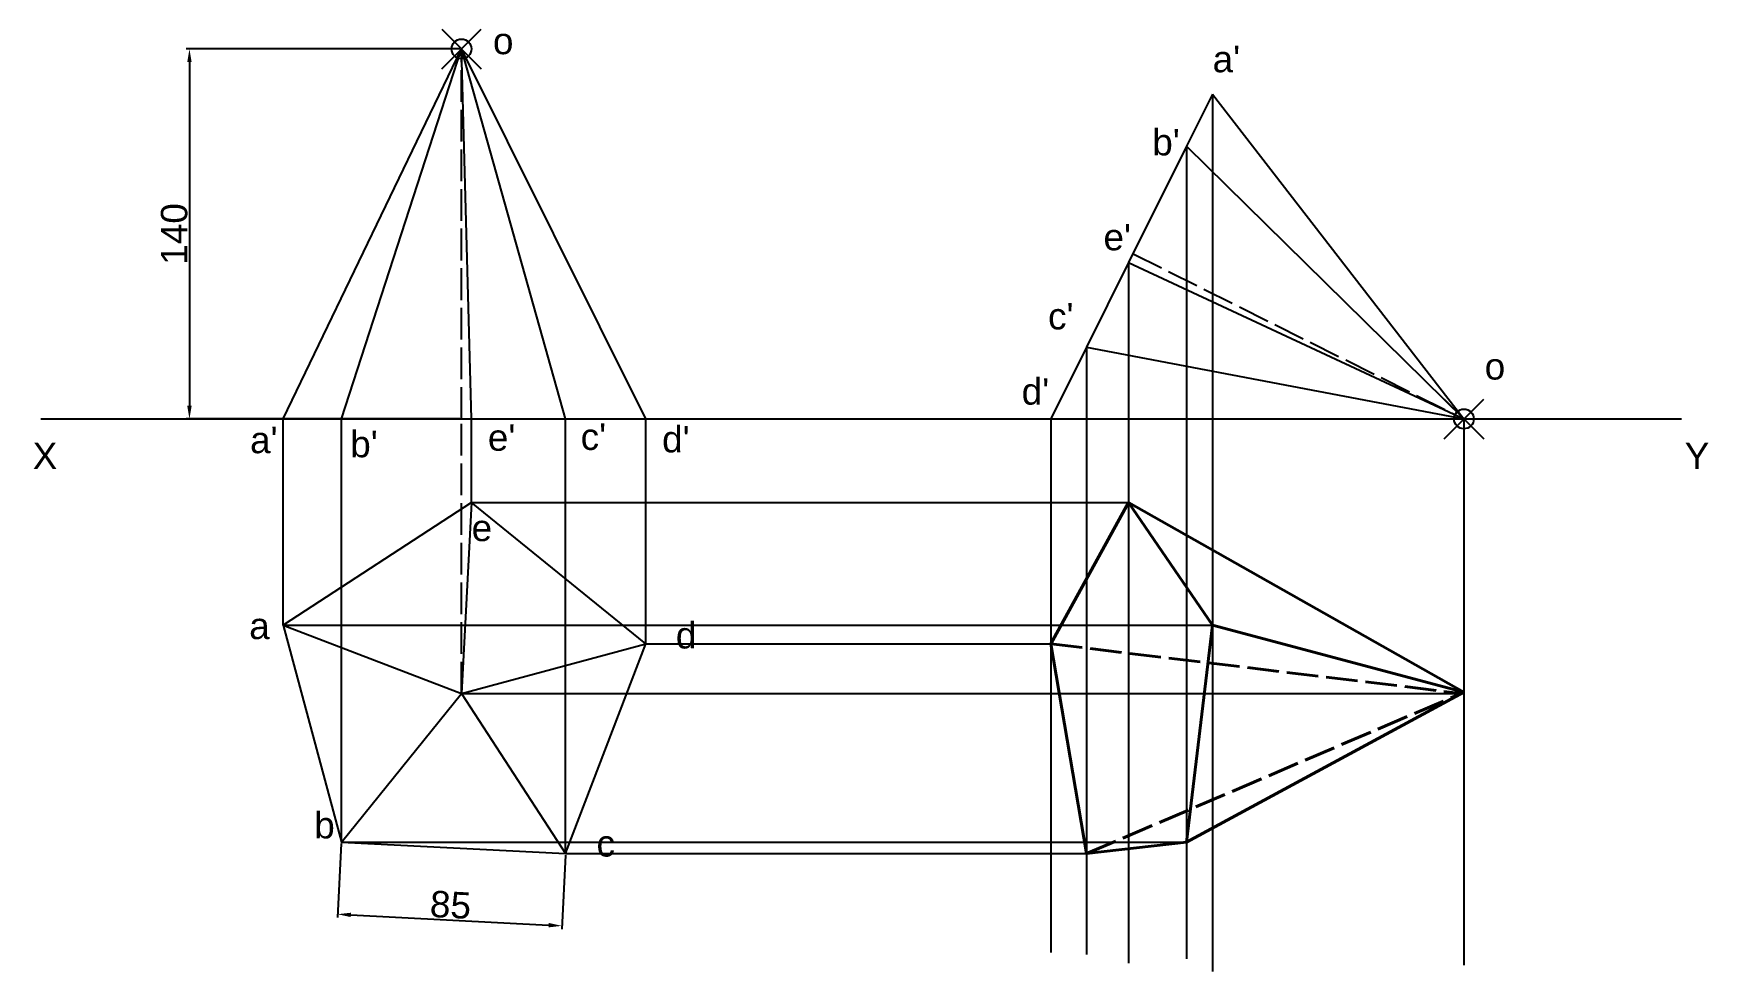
# Model space of a CAD drawing. Header units: millimetres. Extents: x 18 to 652, y 45 to 400.
import ezdxf

# ---------------------------------------------------------------- set-up
doc = ezdxf.new("R2010")
doc.units = ezdxf.units.MM
doc.header["$PDMODE"] = 35
doc.header["$PDSIZE"] = 7.5
doc.linetypes.add('ACAD_ISO02W100', pattern=[15, 12, -3])
doc.styles.get("Standard").update_dxf_attribs({"font": 'arial.ttf'})
doc.dimstyles.new('ISO-25', dxfattribs={"dimtxt": 10, "dimasz": 5, "dimexe": 1.25, "dimexo": 0.625, "dimtad": 1, "dimtxsty": 'Standard', "dimcen": 2.5, "dimadec": 0, "dimazin": 0, "dimtfac": 1, "dimtmove": 0, "dimatfit": 3, "dimfxl": 1, "dimarcsym": 0})

# ---------------------------------------------------------------- blocks, each defined once
blk = doc.blocks.new('*D1')
at = {"color": 0, "lineweight": -2, "transparency": 16777216}
for p, q in [((134.5, 93.29), (133.05, 65.34)), ((219.38, 88.89), (217.94, 60.94)), ((138.11, 66.33), (213.01, 62.45))]:
    blk.add_line(p, q, dxfattribs=at)
at = {"color": 0, "transparency": 16777216}
for points in [[(138.15, 67.16), (138.07, 65.5), (133.12, 66.59)], [(213.05, 63.28), (212.97, 61.62), (218, 62.19)]]:
    blk.add_solid(points, dxfattribs=at)
at = {"layer": 'Defpoints', "color": 0, "transparency": 16777216}
for p in [(134.53, 93.92), (219.42, 89.52), (218, 62.19)]:
    blk.add_point(p, dxfattribs=at)
at = {"color": 0, "transparency": 16777216, "insert": (175.86, 70.11), "char_height": 10, "attachment_point": 5, "rotation": 357.03443}
blk.add_mtext('85', dxfattribs=at)
blk = doc.blocks.new('*D2')
at = {"color": 0, "lineweight": -2, "transparency": 16777216}
for p, q in [((179.38, 394), (75.74, 394)), ((76.99, 389), (76.99, 259)), ((179.38, 254), (75.74, 254))]:
    blk.add_line(p, q, dxfattribs=at)
at = {"color": 0, "transparency": 16777216}
for points in [[(76.15, 389), (77.82, 389), (76.99, 394)], [(76.15, 259), (77.82, 259), (76.99, 254)]]:
    blk.add_solid(points, dxfattribs=at)
at = {"layer": 'Defpoints', "color": 0, "transparency": 16777216}
for p in [(180, 394), (76.99, 254), (180, 254)]:
    blk.add_point(p, dxfattribs=at)
at = {"color": 0, "transparency": 16777216, "insert": (71.25, 324), "char_height": 10, "attachment_point": 5, "rotation": 90}
blk.add_mtext('140', dxfattribs=at)

msp = doc.modelspace()

# ---------------------------------------------------------------- linework, layer by layer
for p, q in [((112.482, 253.998), (180.001, 393.998)), ((134.531, 253.998), (180.001, 393.998)), ((219.417, 253.998), (180.001, 393.998)), ((249.831, 253.998), (180.001, 393.998)), ((183.741, 253.998), (180.001, 393.998)), ((464.419, 376.906), (454.577, 357.175)), ((464.419, 376.906), (559.563, 253.998)), ((454.577, 357.175), (432.613, 313.139)), ((454.577, 357.175), (559.563, 253.998)), ((432.613, 313.139), (416.689, 281.214)), ((432.613, 313.139), (559.563, 253.998)), ((416.689, 281.214), (403.114, 253.998)), ((416.689, 281.214), (559.563, 253.998)), ((20.687, 253.998), (641.948, 253.998)), ((112.482, 176.005), (112.482, 253.998)), ((112.482, 253.998), (134.531, 253.998)), ((134.531, 93.915), (134.531, 253.998)), ((134.531, 253.998), (183.741, 253.998)), ((183.741, 222.343), (183.741, 253.998)), ((183.741, 253.998), (219.417, 253.998)), ((219.417, 89.517), (219.417, 253.998)), ((219.417, 253.998), (249.831, 253.998)), ((249.831, 168.89), (249.831, 253.998)), ((403.114, 253.998), (559.563, 253.998)), ((183.741, 222.343), (180.001, 150.134)), ((112.482, 176.005), (180.001, 150.134)), ((180.001, 150.134), (249.831, 168.89)), ((134.531, 93.915), (180.001, 150.134)), ((180.001, 150.134), (219.417, 89.517))]:
    msp.add_line(p, q)
at = {"linetype": 'ACAD_ISO02W100'}
for p, q in [((180.001, 253.998), (180.001, 393.998)), ((434.282, 316.486), (559.563, 253.998)), ((180.001, 150.134), (180.001, 253.998))]:
    msp.add_line(p, q, dxfattribs=at)
at = {"color": 2, "true_color": 0xf1eb1f}
for p, q in [((464.419, 376.906), (464.419, 44.926)), ((454.577, 357.175), (454.577, 49.709)), ((432.613, 313.139), (432.613, 48.115)), ((416.689, 281.214), (416.689, 51.304)), ((403.114, 253.998), (403.114, 52.101)), ((559.563, 253.998), (559.563, 47.318))]:
    msp.add_line(p, q, dxfattribs=at)
at = {"color": 217, "true_color": 0x93278f}
for p, q in [((183.741, 222.343), (432.613, 222.343)), ((112.482, 176.005), (464.419, 176.005)), ((249.831, 168.89), (403.114, 168.89)), ((180.001, 150.134), (559.563, 150.134)), ((134.531, 93.915), (454.577, 93.915)), ((219.417, 89.517), (416.689, 89.517))]:
    msp.add_line(p, q, dxfattribs=at)
at = {"color": 240, "lineweight": 40, "true_color": 0xed1f24}
for p, q in [((403.114, 168.89), (432.613, 222.343)), ((432.613, 222.343), (464.419, 176.005)), ((432.613, 222.343), (559.563, 150.658)), ((464.419, 176.005), (454.577, 93.915)), ((559.563, 150.658), (464.419, 176.005)), ((416.689, 89.517), (403.114, 168.89)), ((454.577, 93.915), (559.563, 150.658)), ((454.577, 93.915), (416.689, 89.517))]:
    msp.add_line(p, q, dxfattribs=at)
at = {"color": 240, "linetype": 'ACAD_ISO02W100', "lineweight": 40, "true_color": 0xed1f24}
for p in [(403.114, 168.89), (416.689, 89.517)]:
    msp.add_line(p, (558.594, 150.134), dxfattribs=at)
msp.add_lwpolyline([(219.417, 89.517), (249.831, 168.89), (183.741, 222.343), (112.482, 176.005), (134.531, 93.915)], close=True)
for p in [(180.001, 393.998), (559.563, 253.998)]:
    msp.add_point(p)

# ---------------------------------------------------------------- texts
for s, p in [('o', (191.912, 392.009)), ("a'", (464.419, 385.173)), ("b'", (441.57, 353.734)), ("e'", (423.088, 317.803)), ("c'", (402.109, 287.861)), ('o', (567.446, 268.898)), ("d'", (392.119, 259.416)), ("a'", (99.942, 241.041)), ("b'", (137.869, 239.501)), ("e'", (189.98, 241.965)), ("c'", (225.132, 242.273)), ("d'", (255.967, 241.349)), ('X', (17.626, 235.009)), ('Y', (643.179, 235.009)), ('e', (183.841, 207.77)), ('a', (99.62, 170.687)), ('d', (261.173, 167.141)), ('b', (124.241, 95.296)), ('c', (231.127, 88.406))]:
    msp.add_text(s, height=10).set_placement(p)

# ---------------------------------------------------------------- dimensions: what is measured, and where the dimension line sits
dim = msp.add_linear_dim(base=(76.986, 253.998), p1=(180.001, 393.998), p2=(180.001, 253.998), angle=90, dimstyle='ISO-25')
dim.commit()
dim.dimension.update_dxf_attribs({"geometry": '*D2', "text_midpoint": (71.255, 323.998)})
dim = msp.add_aligned_dim(p1=(134.531, 93.915), p2=(219.417, 89.517), distance=-27.362, dimstyle='ISO-25')
dim.commit()
dim.dimension.update_dxf_attribs({"geometry": '*D1', "text_midpoint": (175.855, 70.114)})

doc.saveas('drawing.dxf')
